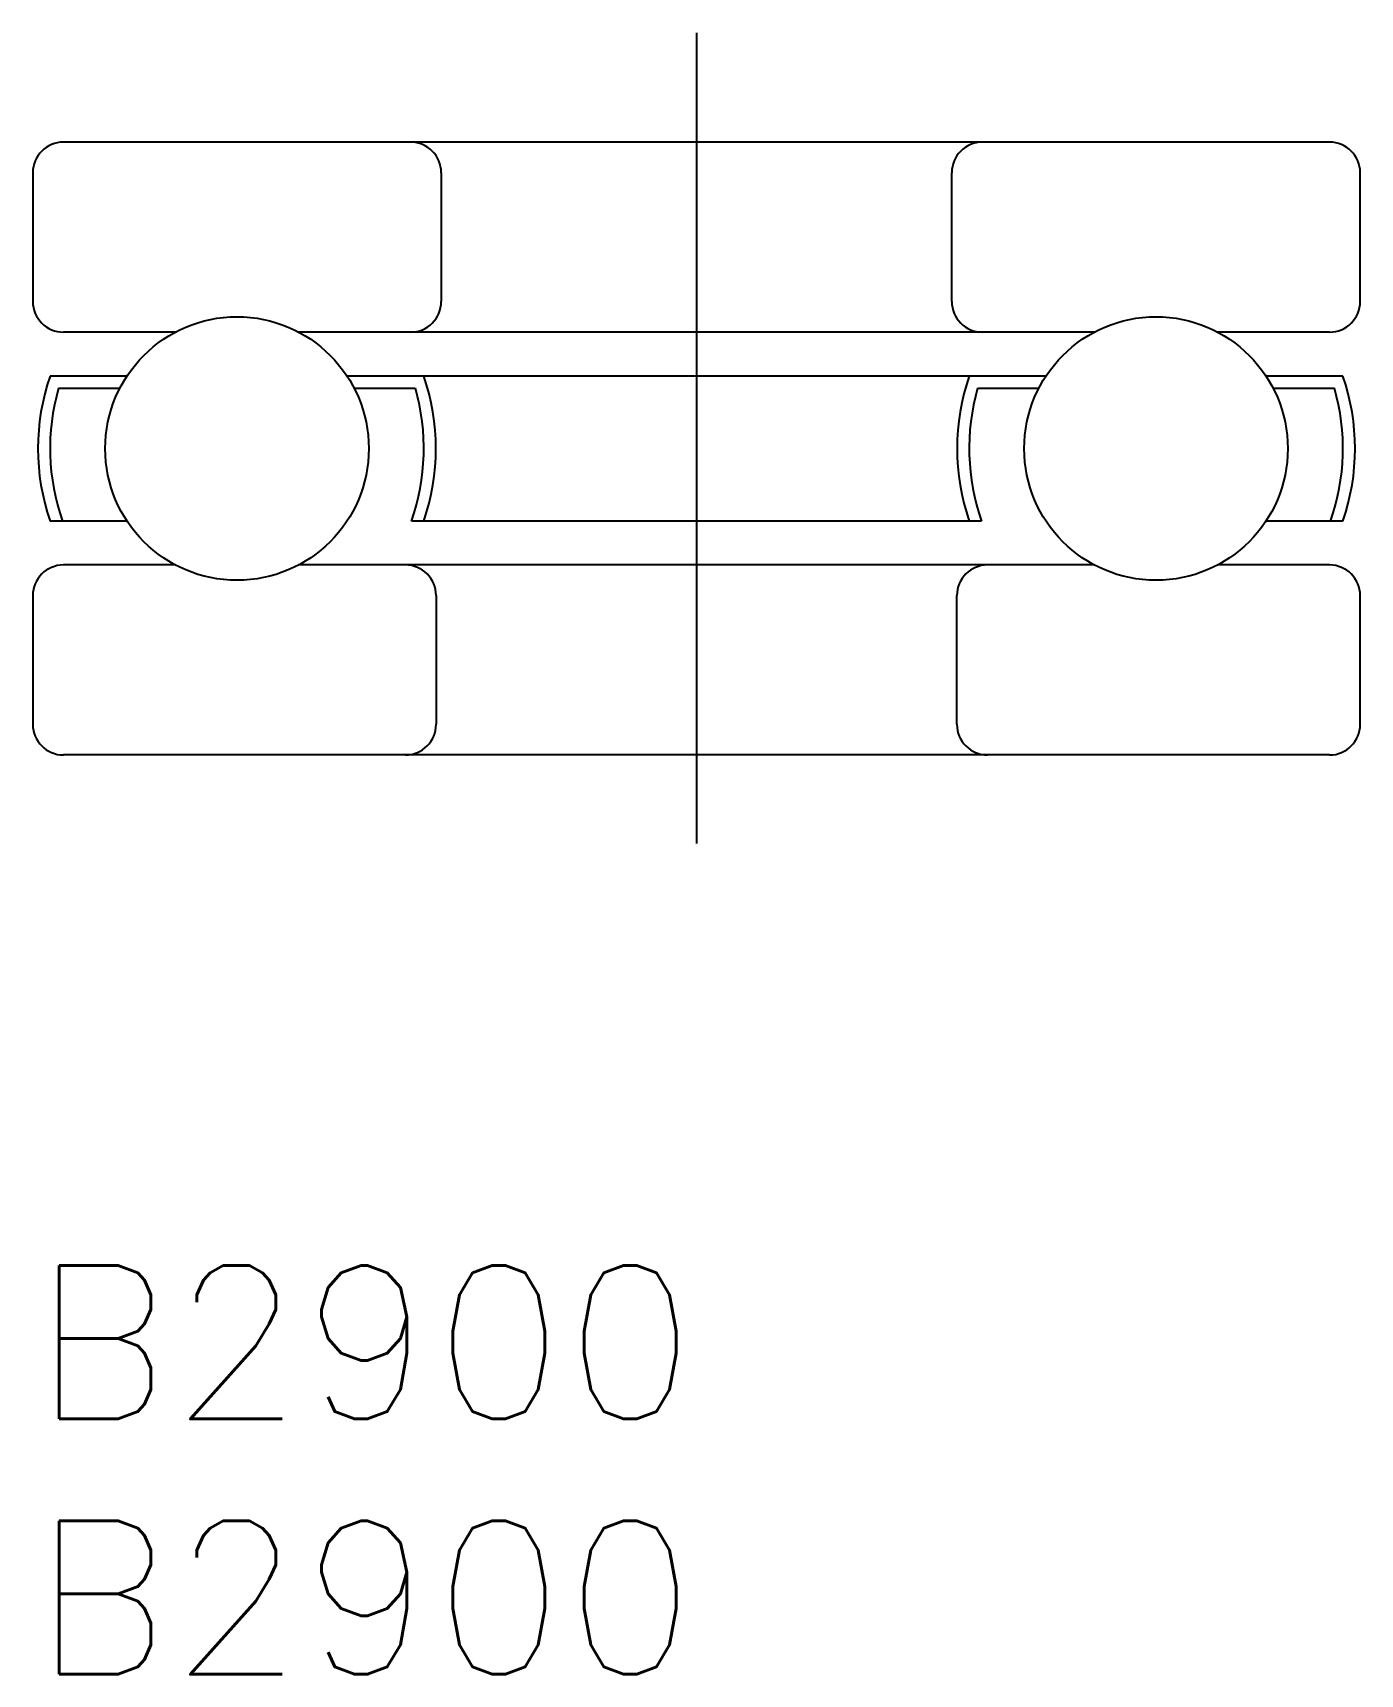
# Model space of a CAD drawing. Extents: x 0 to 26, y -8 to 24.1.
import ezdxf

# ---------------------------------------------------------------- set-up
doc = ezdxf.new("R2010")
doc.units = 0
doc.header["$LTSCALE"] = 0.5
doc.linetypes.add('CENTER', pattern=[50.8, 31.75, -6.35, 6.35, -6.35])
for name, color, linetype in [('MSM_CENTER', 1, 'CENTER'), ('MSM_CONTINUOUS', 7, 'CONTINUOUS'), ('MSM_PART_NUMBER', 7, 'CONTINUOUS')]:
    doc.layers.add(name, color=color, linetype=linetype)
doc.styles.get("Standard").update_dxf_attribs({"font": 'txt.shx', "height": 3, "bigfont": 'bigfont.shx'})

msp = doc.modelspace()

# ---------------------------------------------------------------- linework, layer by layer
at = {"layer": 'MSM_CENTER'}
msp.add_line((13, 24.141), (13, 7.196), dxfattribs=at)
at = {"layer": 'MSM_CONTINUOUS'}
for p, q in [((25.4, 22), (0.6, 22)), ((0, 21.4), (0, 18.88)), ((8, 21.4), (8, 18.88)), ((18, 18.88), (18, 21.4)), ((26, 18.88), (26, 21.4)), ((2.793, 18.28), (0.6, 18.28)), ((20.793, 18.28), (5.207, 18.28)), ((25.4, 18.28), (23.207, 18.28)), ((1.845, 17.419), (0.34, 17.419)), ((19.845, 17.419), (6.155, 17.419)), ((25.66, 17.419), (24.155, 17.419)), ((1.705, 17.179), (0.504, 17.179)), ((7.492, 17.179), (6.295, 17.179)), ((19.705, 17.179), (18.508, 17.179)), ((25.496, 17.179), (24.295, 17.179)), ((1.845, 14.581), (0.34, 14.581)), ((18.584, 14.581), (7.416, 14.581)), ((25.66, 14.581), (24.155, 14.581)), ((2.793, 13.72), (0.6, 13.72)), ((20.793, 13.72), (5.207, 13.72)), ((25.4, 13.72), (23.207, 13.72)), ((0, 13.12), (0, 10.6)), ((7.9, 13.12), (7.9, 10.6)), ((18.1, 10.6), (18.1, 13.12)), ((26, 10.6), (26, 13.12)), ((25.4, 10), (0.6, 10))]:
    msp.add_line(p, q, dxfattribs=at)
for centre in [(4, 16), (22, 16)]:
    msp.add_circle(centre, 2.58, dxfattribs=at)
for centre, radius, start, end in [((0.6, 21.4), 0.6, 90, 180), ((7.4, 21.4), 0.6, 0, 90), ((18.6, 21.4), 0.6, 90, 180), ((25.4, 21.4), 0.6, 0, 90), ((0.6, 18.88), 0.6, 180, 270), ((7.4, 18.88), 0.6, 270, 0), ((18.6, 18.88), 0.6, 180, 270), ((25.4, 18.88), 0.6, 270, 360), ((4.415, 16), 4.315, 160.8005, 199.1995), ((3.581, 16), 4.315, 340.8005, 19.1995), ((22.419, 16), 4.315, 160.8005, 199.1995), ((21.585, 16), 4.315, 340.8005, 19.1995), ((4.616, 15.999), 4.278, 163.9849, 199.3575), ((3.381, 15.999), 4.278, 340.6425, 16.0151), ((22.619, 15.999), 4.278, 163.9849, 199.3575), ((21.384, 15.999), 4.278, 340.6425, 16.0151), ((0.6, 13.12), 0.6, 90, 180), ((7.3, 13.12), 0.6, 360, 90), ((18.7, 13.12), 0.6, 90, 180), ((25.4, 13.12), 0.6, 360, 90), ((0.6, 10.6), 0.6, 180, 270), ((7.3, 10.6), 0.6, 270, 0), ((18.7, 10.6), 0.6, 180, 270), ((25.4, 10.6), 0.6, 270, 360)]:
    msp.add_arc(centre, radius, start, end, dxfattribs=at)

# ---------------------------------------------------------------- texts
at = {"layer": 'MSM_PART_NUMBER'}
for p in [(0, -3), (0, -8)]:
    msp.add_text('B2900', height=3, dxfattribs=at).set_placement(p)

doc.saveas('drawing.dxf')
